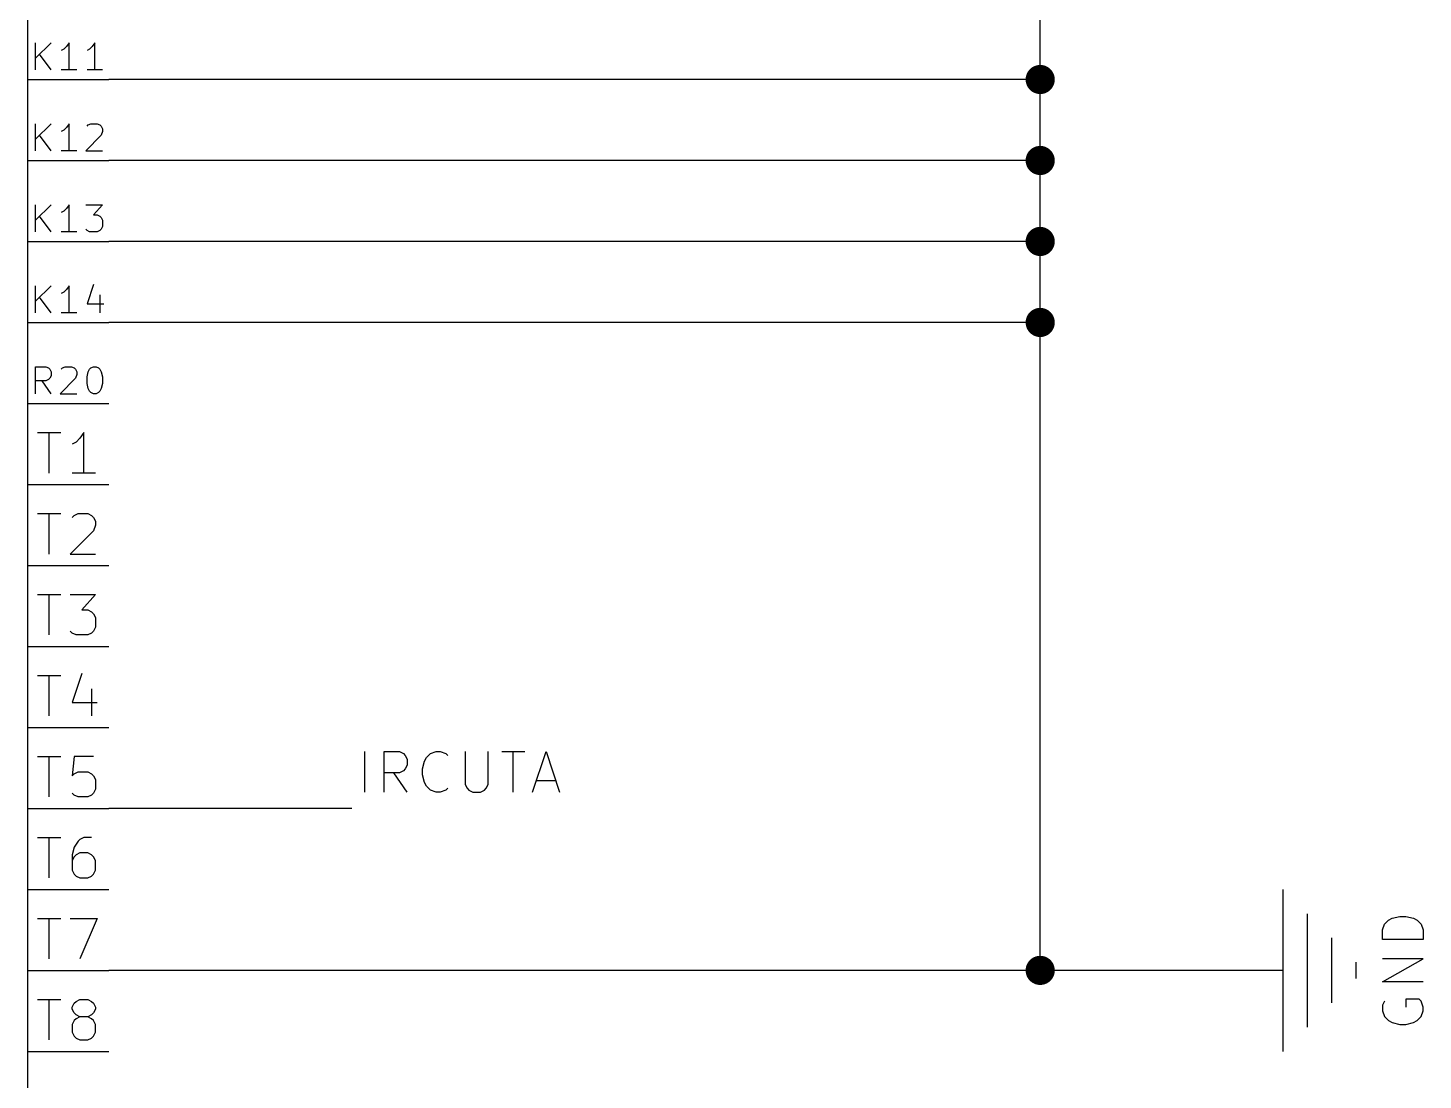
# Model space of a CAD drawing. Header units: millimetres. Extents: x 3 to 237, y -203 to -4.
# Drawn here: x 193.04 to 236.8, y -132.98 to -99.98 of the extents above; entities that cross this region are included whole.
import ezdxf

# ---------------------------------------------------------------- set-up
doc = ezdxf.new("R2010")
doc.units = ezdxf.units.MM
for name, color, linetype in [('GREENSIXTYFIVE', 129, 'CONTINUOUS'), ('LIGHTGREEN', 92, 'CONTINUOUS'), ('LIGHTRED', 12, 'CONTINUOUS'), ('RED', 14, 'CONTINUOUS'), ('REDSIX', 19, 'CONTINUOUS')]:
    doc.layers.add(name, color=color, linetype=linetype)

msp = doc.modelspace()

# ---------------------------------------------------------------- linework, layer by layer
at = {"layer": 'GREENSIXTYFIVE', "linetype": 'CONTINUOUS'}
for p, q in [((235.5292, -128.2698), (235.5897, -128.0884)), ((235.5897, -128.0884), (235.7107, -127.9674)), ((235.7107, -127.9674), (235.8316, -127.9069)), ((235.8316, -127.9069), (236.0735, -127.8465)), ((236.0735, -127.8465), (236.2549, -127.8465)), ((236.2549, -127.8465), (236.4968, -127.9069)), ((236.4968, -127.9069), (236.6178, -127.9674)), ((236.6178, -127.9674), (236.7388, -128.0884)), ((236.7388, -128.0884), (236.7992, -128.2698)), ((235.5292, -128.5722), (235.5292, -128.2698)), ((236.7992, -128.5722), (235.5292, -128.5722)), ((236.7992, -128.2698), (236.7992, -128.5722)), ((235.5292, -129.9027), (236.7992, -129.177)), ((236.7992, -129.177), (235.5292, -129.177)), ((236.7992, -129.9027), (235.5292, -129.9027)), ((235.5897, -130.5074), (235.5292, -130.6284)), ((235.5292, -130.6284), (235.5292, -130.8098)), ((235.5292, -130.8098), (235.5897, -130.9912)), ((236.6783, -130.447), (236.2549, -130.447)), ((236.2549, -130.447), (236.2549, -130.6889)), ((236.7388, -130.5074), (236.6783, -130.447)), ((236.7992, -130.6889), (236.7388, -130.5074)), ((236.7388, -130.9912), (236.7992, -130.8098)), ((236.7992, -130.8098), (236.7992, -130.6889)), ((235.5897, -130.9912), (235.7107, -131.1122)), ((235.7107, -131.1122), (235.8316, -131.1727)), ((235.8316, -131.1727), (236.0735, -131.2331)), ((236.0735, -131.2331), (236.2549, -131.2331)), ((236.2549, -131.2331), (236.4968, -131.1727)), ((236.4968, -131.1727), (236.6178, -131.1122)), ((236.6178, -131.1122), (236.7388, -130.9912))]:
    msp.add_line(p, q, dxfattribs=at)
at = {"layer": 'LIGHTGREEN', "linetype": 'CONTINUOUS'}
for p, q in [((224.79, -101.6), (224.79, -99.06)), ((224.79, -101.6), (195.58, -101.6)), ((224.79, -104.14), (224.79, -101.6)), ((224.79, -104.14), (195.58, -104.14)), ((224.79, -106.68), (224.79, -104.14)), ((224.79, -106.68), (195.58, -106.68)), ((224.79, -109.22), (224.79, -106.68)), ((224.79, -109.22), (195.58, -109.22)), ((224.79, -129.54), (224.79, -109.22)), ((203.2, -124.46), (195.58, -124.46)), ((224.79, -129.54), (195.58, -129.54)), ((229.87, -129.54), (224.79, -129.54))]:
    msp.add_line(p, q, dxfattribs=at)
at = {"layer": 'LIGHTGREEN', "const_width": 0.4572}
for points in [[(224.5614, -101.6, 1), (225.0186, -101.6, 1)], [(224.5614, -104.14, 1), (225.0186, -104.14, 1)], [(224.5614, -106.68, 1), (225.0186, -106.68, 1)], [(224.5614, -109.22, 1), (225.0186, -109.22, 1)], [(224.5614, -129.54, 1), (225.0186, -129.54, 1)]]:
    msp.add_lwpolyline(points, format="xyb", close=True, dxfattribs=at)
at = {"layer": 'LIGHTRED', "linetype": 'CONTINUOUS'}
for p, q in [((193.2819, -101.2932), (193.2819, -100.4466)), ((193.7657, -100.4466), (193.2819, -100.9303)), ((194.2495, -100.5675), (194.1688, -100.6481)), ((194.3301, -100.4466), (194.2495, -100.5675)), ((194.3301, -101.2932), (194.3301, -100.4466)), ((195.0558, -100.5675), (194.9751, -100.6481)), ((195.1364, -100.4466), (195.0558, -100.5675)), ((195.1364, -101.2932), (195.1364, -100.4466)), ((193.7657, -101.2932), (193.4029, -100.8094)), ((194.1688, -100.6481), (194.0882, -100.6885)), ((194.9751, -100.6481), (194.8945, -100.6885)), ((194.572, -101.2932), (194.0882, -101.2932)), ((195.3783, -101.2932), (194.8945, -101.2932)), ((193.2819, -103.8332), (193.2819, -102.9866)), ((193.7657, -102.9866), (193.2819, -103.4703)), ((194.1688, -103.1881), (194.0882, -103.2285)), ((194.2495, -103.1075), (194.1688, -103.1881)), ((194.3301, -102.9866), (194.2495, -103.1075)), ((194.3301, -103.8332), (194.3301, -102.9866)), ((194.8945, -103.0672), (194.9348, -103.0269)), ((194.9348, -103.0269), (195.0155, -102.9866)), ((195.0155, -102.9866), (195.217, -102.9866)), ((195.217, -102.9866), (195.2977, -103.0269)), ((195.2977, -103.0269), (195.338, -103.0672)), ((195.338, -103.0672), (195.3783, -103.1478)), ((195.3783, -103.2285), (195.338, -103.3494)), ((195.3783, -103.1478), (195.3783, -103.2285)), ((193.7657, -103.8332), (193.4029, -103.3494)), ((195.338, -103.3494), (194.8542, -103.8332)), ((194.572, -103.8332), (194.0882, -103.8332)), ((194.8542, -103.8332), (195.3783, -103.8332)), ((193.2819, -106.3732), (193.2819, -105.5266)), ((193.7657, -105.5266), (193.2819, -106.0103)), ((193.7657, -106.3732), (193.4029, -105.8894)), ((194.1688, -105.7281), (194.0882, -105.7685)), ((194.2495, -105.6475), (194.1688, -105.7281)), ((194.3301, -105.5266), (194.2495, -105.6475)), ((194.3301, -106.3732), (194.3301, -105.5266)), ((194.8542, -105.5266), (195.3783, -105.5266)), ((195.3783, -105.5266), (195.0961, -105.8491)), ((195.0961, -105.8491), (195.217, -105.8491)), ((195.217, -105.8491), (195.2977, -105.8894)), ((195.2977, -105.8894), (195.338, -105.9297)), ((194.8945, -106.3329), (194.8542, -106.2925)), ((194.9751, -106.3732), (194.8945, -106.3329)), ((195.2977, -106.3329), (195.217, -106.3732)), ((195.338, -106.2925), (195.2977, -106.3329)), ((195.338, -105.9297), (195.3783, -106.0103)), ((195.3783, -106.2119), (195.338, -106.2925)), ((195.3783, -106.0103), (195.3783, -106.2119)), ((194.572, -106.3732), (194.0882, -106.3732)), ((195.217, -106.3732), (194.9751, -106.3732)), ((193.2819, -108.9132), (193.2819, -108.0666)), ((193.7657, -108.0666), (193.2819, -108.5503)), ((194.3301, -108.0666), (194.2495, -108.1875)), ((194.3301, -108.9132), (194.3301, -108.0666)), ((195.0961, -108.0263), (194.8945, -108.631)), ((193.7657, -108.9132), (193.4029, -108.4294)), ((194.1688, -108.2681), (194.0882, -108.3085)), ((194.2495, -108.1875), (194.1688, -108.2681)), ((195.2977, -108.3488), (195.2977, -108.9132)), ((194.572, -108.9132), (194.0882, -108.9132)), ((194.8945, -108.631), (195.4186, -108.631)), ((193.2819, -111.4532), (193.2819, -110.6066)), ((193.2819, -110.6066), (193.6044, -110.6066)), ((193.6044, -110.6066), (193.6851, -110.6469)), ((193.6851, -110.6469), (193.7254, -110.6872)), ((193.7254, -110.6872), (193.7657, -110.7678)), ((194.0882, -110.6872), (194.1285, -110.6469)), ((194.1285, -110.6469), (194.2092, -110.6066)), ((194.2092, -110.6066), (194.4107, -110.6066)), ((194.4107, -110.6066), (194.4914, -110.6469)), ((194.4914, -110.6469), (194.5317, -110.6872)), ((194.5317, -110.6872), (194.572, -110.7678)), ((194.9348, -110.7678), (194.9751, -110.6872)), ((194.9751, -110.6872), (195.0155, -110.6469)), ((195.0155, -110.6469), (195.0961, -110.6066)), ((195.0961, -110.6066), (195.1767, -110.6066)), ((195.1767, -110.6066), (195.2573, -110.6469)), ((195.2573, -110.6469), (195.2977, -110.6872)), ((195.2977, -110.6872), (195.338, -110.7678)), ((193.6044, -111.05), (193.2819, -111.05)), ((193.7657, -111.4532), (193.4835, -111.05)), ((193.6851, -111.0097), (193.6044, -111.05)), ((193.7254, -110.9694), (193.6851, -111.0097)), ((193.7657, -110.8888), (193.7254, -110.9694)), ((193.7657, -110.7678), (193.7657, -110.8888)), ((194.5317, -110.9694), (194.0479, -111.4532)), ((194.572, -110.8485), (194.5317, -110.9694)), ((194.572, -110.7678), (194.572, -110.8485)), ((194.8945, -110.9291), (194.9348, -110.7678)), ((194.8945, -111.1307), (194.8945, -110.9291)), ((194.9348, -111.2919), (194.8945, -111.1307)), ((195.338, -110.7678), (195.3783, -110.9291)), ((195.3783, -111.1307), (195.338, -111.2919)), ((195.3783, -110.9291), (195.3783, -111.1307)), ((194.0479, -111.4532), (194.572, -111.4532)), ((194.9751, -111.3725), (194.9348, -111.2919)), ((195.0155, -111.4129), (194.9751, -111.3725)), ((195.0961, -111.4532), (195.0155, -111.4129)), ((195.1767, -111.4532), (195.0961, -111.4532)), ((195.2573, -111.4129), (195.1767, -111.4532)), ((195.2977, -111.3725), (195.2573, -111.4129)), ((195.338, -111.2919), (195.2977, -111.3725)), ((193.3424, -112.6713), (194.0681, -112.6713)), ((193.7053, -113.9413), (193.7053, -112.6713)), ((194.6729, -112.8528), (194.5519, -112.9737)), ((194.7938, -112.6713), (194.6729, -112.8528)), ((194.7938, -113.9413), (194.7938, -112.6713)), ((194.5519, -112.9737), (194.431, -113.0342)), ((195.1567, -113.9413), (194.431, -113.9413)), ((193.3424, -115.2113), (194.0681, -115.2113)), ((193.7053, -116.4813), (193.7053, -115.2113)), ((194.431, -115.3323), (194.4914, -115.2718)), ((194.4914, -115.2718), (194.6124, -115.2113)), ((194.6124, -115.2113), (194.9148, -115.2113)), ((194.9148, -115.2113), (195.0357, -115.2718)), ((195.0357, -115.2718), (195.0962, -115.3323)), ((195.0962, -115.3323), (195.1567, -115.4532)), ((195.1567, -115.4532), (195.1567, -115.5742)), ((195.0962, -115.7556), (194.3705, -116.4813)), ((195.1567, -115.5742), (195.0962, -115.7556)), ((194.3705, -116.4813), (195.1567, -116.4813)), ((193.3424, -117.7513), (194.0681, -117.7513)), ((193.7053, -119.0213), (193.7053, -117.7513)), ((194.3705, -117.7513), (195.1567, -117.7513)), ((195.1567, -117.7513), (194.7333, -118.2351)), ((194.7333, -118.2351), (194.9148, -118.2351)), ((194.9148, -118.2351), (195.0357, -118.2956)), ((195.0357, -118.2956), (195.0962, -118.3561)), ((195.0962, -118.3561), (195.1567, -118.477)), ((195.1567, -118.477), (195.1567, -118.7794)), ((194.431, -118.9609), (194.3705, -118.9004)), ((194.5519, -119.0213), (194.431, -118.9609)), ((194.9148, -119.0213), (194.5519, -119.0213)), ((195.0357, -118.9609), (194.9148, -119.0213)), ((195.0962, -118.9004), (195.0357, -118.9609)), ((195.1567, -118.7794), (195.0962, -118.9004)), ((193.3424, -120.2913), (194.0681, -120.2913)), ((193.7053, -121.5613), (193.7053, -120.2913)), ((194.7333, -120.2309), (194.431, -121.138)), ((195.0357, -120.7147), (195.0357, -121.5613)), ((194.431, -121.138), (195.2171, -121.138)), ((193.3424, -122.8313), (194.0681, -122.8313)), ((193.7053, -124.1013), (193.7053, -122.8313)), ((194.4914, -122.8313), (194.431, -123.4361)), ((195.0962, -122.8313), (194.4914, -122.8313)), ((194.431, -123.4361), (194.4914, -123.3756)), ((194.4914, -123.3756), (194.6124, -123.3151)), ((194.6124, -123.3151), (194.9148, -123.3151)), ((194.9148, -123.3151), (195.0357, -123.3756)), ((195.0357, -123.3756), (195.0962, -123.4361)), ((195.0962, -123.4361), (195.1567, -123.557)), ((195.1567, -123.557), (195.1567, -123.8594)), ((194.4914, -124.0409), (194.431, -123.9804)), ((194.6124, -124.1013), (194.4914, -124.0409)), ((194.9148, -124.1013), (194.6124, -124.1013)), ((195.0357, -124.0409), (194.9148, -124.1013)), ((195.0962, -123.9804), (195.0357, -124.0409)), ((195.1567, -123.8594), (195.0962, -123.9804)), ((193.3424, -125.3713), (194.0681, -125.3713)), ((193.7053, -126.6413), (193.7053, -125.3713)), ((194.6124, -125.4923), (194.4914, -125.6737)), ((194.6729, -125.4318), (194.6124, -125.4923)), ((194.7938, -125.3713), (194.6729, -125.4318)), ((195.0357, -125.3713), (194.7938, -125.3713)), ((194.4914, -125.6737), (194.431, -125.9156)), ((194.431, -125.9156), (194.431, -126.3994)), ((194.4914, -125.9761), (194.431, -126.097)), ((194.5519, -125.9156), (194.4914, -125.9761)), ((194.6729, -125.8551), (194.5519, -125.9156)), ((194.9148, -125.8551), (194.6729, -125.8551)), ((195.0357, -125.9156), (194.9148, -125.8551)), ((195.0962, -125.9761), (195.0357, -125.9156)), ((195.1567, -126.097), (195.0962, -125.9761)), ((194.431, -126.3994), (194.4914, -126.5204)), ((195.0962, -126.5204), (195.1567, -126.3994)), ((195.1567, -126.3994), (195.1567, -126.097)), ((194.4914, -126.5204), (194.5519, -126.5809)), ((194.5519, -126.5809), (194.6729, -126.6413)), ((194.6729, -126.6413), (194.9148, -126.6413)), ((194.9148, -126.6413), (195.0357, -126.5809)), ((195.0357, -126.5809), (195.0962, -126.5204)), ((193.3424, -127.9113), (194.0681, -127.9113)), ((193.7053, -129.1813), (193.7053, -127.9113)), ((194.3705, -127.9113), (195.2171, -127.9113)), ((195.2171, -127.9113), (194.6729, -129.1813)), ((193.3424, -130.4513), (194.0681, -130.4513)), ((193.7053, -131.7213), (193.7053, -130.4513)), ((194.431, -130.6932), (194.4914, -130.5723)), ((194.431, -130.7537), (194.431, -130.6932)), ((194.4914, -130.8747), (194.431, -130.7537)), ((194.4914, -130.5723), (194.5519, -130.5118)), ((194.5519, -130.5118), (194.6729, -130.4513)), ((194.6729, -130.4513), (194.9148, -130.4513)), ((194.9148, -130.4513), (195.0357, -130.5118)), ((195.0357, -130.5118), (195.0962, -130.5723)), ((195.0962, -130.5723), (195.1567, -130.6932)), ((195.1567, -130.7537), (195.0962, -130.8747)), ((195.1567, -130.6932), (195.1567, -130.7537)), ((194.4914, -131.1166), (194.431, -131.2375)), ((194.431, -131.2375), (194.431, -131.4794)), ((194.5519, -130.9351), (194.4914, -130.8747)), ((194.5519, -131.0561), (194.4914, -131.1166)), ((194.6729, -130.9956), (194.5519, -130.9351)), ((194.6729, -130.9956), (194.5519, -131.0561)), ((194.9148, -130.9956), (194.6729, -130.9956)), ((195.0357, -130.9351), (194.9148, -130.9956)), ((195.0357, -131.0561), (194.9148, -130.9956)), ((195.0962, -130.8747), (195.0357, -130.9351)), ((195.0962, -131.1166), (195.0357, -131.0561)), ((195.1567, -131.2375), (195.0962, -131.1166)), ((195.1567, -131.4794), (195.1567, -131.2375)), ((194.431, -131.4794), (194.4914, -131.6004)), ((194.4914, -131.6004), (194.5519, -131.6609)), ((194.5519, -131.6609), (194.6729, -131.7213)), ((194.9148, -131.7213), (195.0357, -131.6609)), ((195.0357, -131.6609), (195.0962, -131.6004)), ((195.0962, -131.6004), (195.1567, -131.4794)), ((194.6729, -131.7213), (194.9148, -131.7213))]:
    msp.add_line(p, q, dxfattribs=at)
at = {"layer": 'RED', "linetype": 'CONTINUOUS'}
for p, q in [((193.04, -180.34), (193.04, -5.08)), ((193.04, -101.6), (195.58, -101.6)), ((193.04, -104.14), (195.58, -104.14)), ((193.04, -106.68), (195.58, -106.68)), ((193.04, -109.22), (195.58, -109.22)), ((193.04, -111.76), (195.58, -111.76)), ((193.04, -114.3), (195.58, -114.3)), ((193.04, -116.84), (195.58, -116.84)), ((193.04, -119.38), (195.58, -119.38)), ((193.04, -121.92), (195.58, -121.92)), ((193.04, -124.46), (195.58, -124.46)), ((193.04, -127), (195.58, -127)), ((232.41, -132.08), (232.41, -127)), ((233.172, -131.318), (233.172, -127.762)), ((233.934, -130.556), (233.934, -128.524)), ((234.696, -129.794), (234.696, -129.286)), ((193.04, -129.54), (195.58, -129.54)), ((232.41, -129.54), (229.87, -129.54)), ((193.04, -132.08), (195.58, -132.08))]:
    msp.add_line(p, q, dxfattribs=at)
at = {"layer": 'REDSIX', "linetype": 'CONTINUOUS'}
for p, q in [((203.6067, -123.9469), (203.6067, -122.6769)), ((204.2115, -123.9469), (204.2115, -122.6769)), ((204.2115, -122.6769), (204.6953, -122.6769)), ((204.6953, -122.6769), (204.8163, -122.7374)), ((204.8163, -122.7374), (204.8768, -122.7979)), ((204.8768, -122.7979), (204.9372, -122.9188)), ((204.9372, -122.9188), (204.9372, -123.1003)), ((205.4815, -122.9793), (205.542, -122.8584)), ((205.542, -122.8584), (205.663, -122.7374)), ((205.663, -122.7374), (205.8444, -122.6769)), ((205.8444, -122.6769), (205.9653, -122.6769)), ((205.9653, -122.6769), (206.1468, -122.7374)), ((206.1468, -122.7374), (206.2072, -122.7979)), ((206.7515, -122.6769), (206.7515, -123.705)), ((207.4772, -123.705), (207.4772, -122.6769)), ((207.9006, -122.6769), (208.6263, -122.6769)), ((208.2635, -123.9469), (208.2635, -122.6769)), ((208.8682, -123.9469), (209.2915, -122.6769)), ((209.2915, -122.6769), (209.7149, -123.9469)), ((204.6953, -123.3422), (204.2115, -123.3422)), ((204.9372, -123.9469), (204.5139, -123.3422)), ((204.8163, -123.2817), (204.6953, -123.3422)), ((204.8768, -123.2212), (204.8163, -123.2817)), ((204.9372, -123.1003), (204.8768, -123.2212)), ((205.4211, -123.2212), (205.4815, -122.9793)), ((205.4211, -123.4026), (205.4211, -123.2212)), ((205.4815, -123.6445), (205.4211, -123.4026)), ((205.542, -123.7655), (205.4815, -123.6445)), ((205.663, -123.8865), (205.542, -123.7655)), ((206.2072, -123.826), (206.1468, -123.8865)), ((206.7515, -123.705), (206.812, -123.826)), ((206.812, -123.826), (206.8725, -123.8865)), ((207.3563, -123.8865), (207.4168, -123.826)), ((207.4168, -123.826), (207.4772, -123.705)), ((208.9892, -123.5841), (209.5939, -123.5841)), ((205.8444, -123.9469), (205.663, -123.8865)), ((205.9653, -123.9469), (205.8444, -123.9469)), ((206.1468, -123.8865), (205.9653, -123.9469)), ((206.8725, -123.8865), (206.9934, -123.9469)), ((206.9934, -123.9469), (207.2353, -123.9469)), ((207.2353, -123.9469), (207.3563, -123.8865))]:
    msp.add_line(p, q, dxfattribs=at)

doc.saveas('drawing.dxf')
